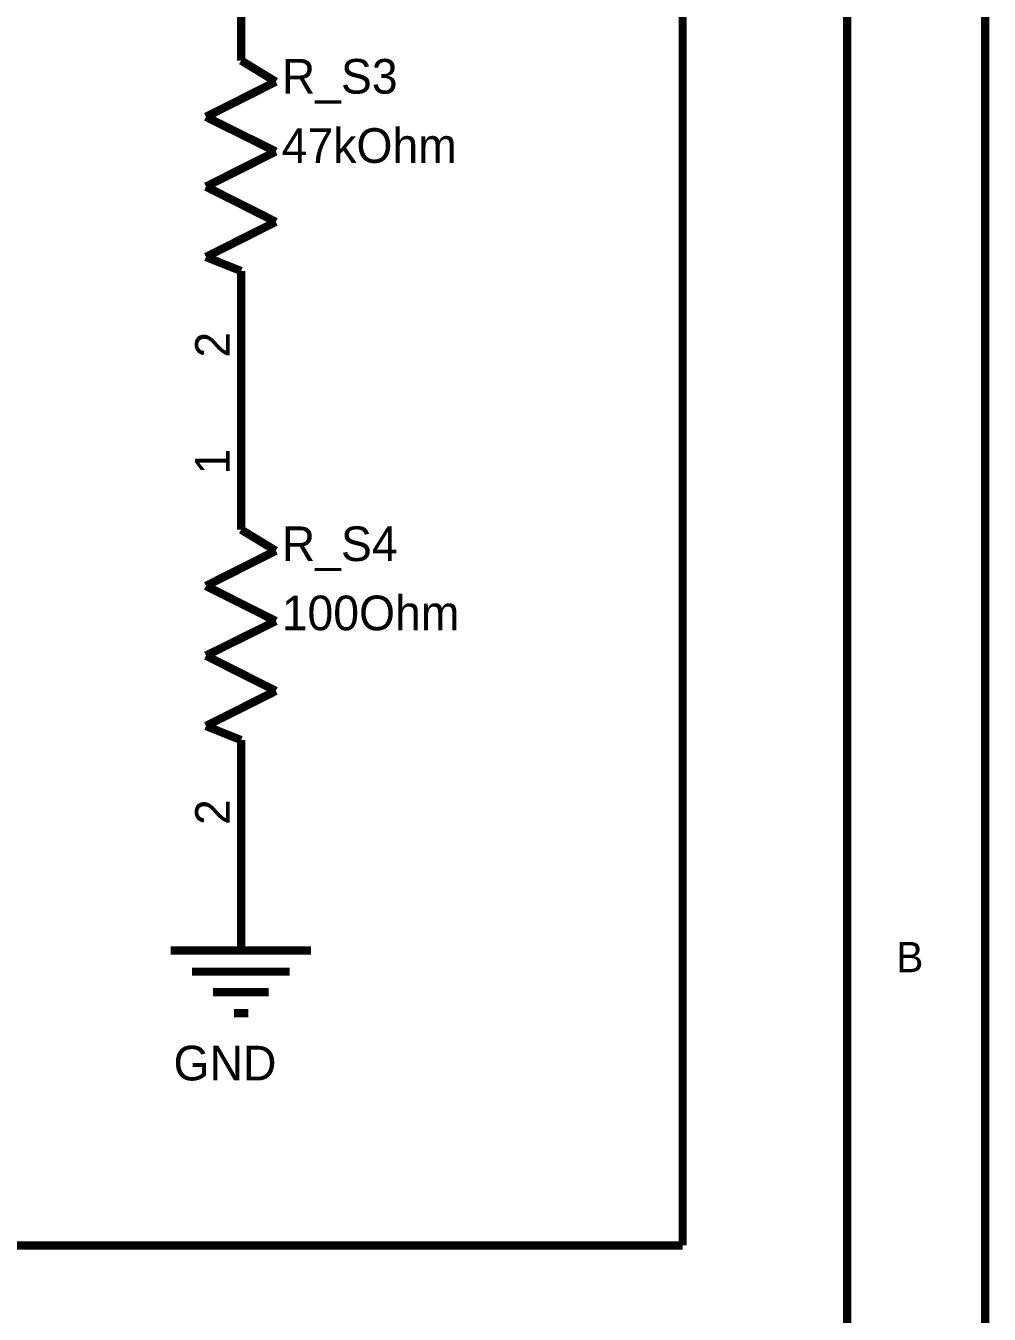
# Model space of a CAD drawing. Header units: inches. Extents: x 0 to 16.9, y 0 to 11.7.
# Drawn here: x 15.164 to 16.538, y 6.791 to 8.629 of the extents above; entities that cross this region are included whole.
import ezdxf

# ---------------------------------------------------------------- set-up
doc = ezdxf.new("R2010")
doc.units = ezdxf.units.IN
doc.header["$MEASUREMENT"] = 0
doc.layers.add('Sheet', color=255, linetype='Continuous')

msp = doc.modelspace()

# ---------------------------------------------------------------- linework, layer by layer
at = {"layer": 'Sheet'}
for points in [[(0.0023, 11.6929, 0.0039, 0.0039, 0), (0.0023, 0, 0.0039, 0.0039, 0), (16.5339, 0, 0.0039, 0.0039, 0), (16.5339, 11.6929, 0.0039, 0.0039, 0), (0.0023, 11.6929, 0.0039, 0.0039, 0), (0.0023, 11.6929, 0.0039, 0.0039, 0)], [(0.2021, 11.4923, 0.0039, 0.0039, 0), (0.2021, 0.1999, 0.0039, 0.0039, 0), (16.3341, 0.1999, 0.0039, 0.0039, 0), (16.3341, 11.4923, 0.0039, 0.0039, 0), (0.2021, 11.4923, 0.0039, 0.0039, 0), (0.2021, 11.4923, 0.0039, 0.0039, 0)]]:
    msp.add_lwpolyline(points, format="xyseb", close=True, dxfattribs=at)
for points in [[(16.5323, 11.6929, 0.0118, 0.0118, 0), (16.5323, 0.0015, 0.0118, 0.0118, 0)], [(16.3356, 11.4946, 0.0118, 0.0118, 0), (16.3356, 0.1976, 0.0118, 0.0118, 0)], [(16.1011, 10.8656, 0.0118, 0.0118, 0), (16.1011, 6.889, 0.0118, 0.0118, 0)], [(15.4715, 8.5791, 0.0118, 0.0118, 0), (15.4715, 8.7789, 0.0118, 0.0118, 0)], [(15.4715, 8.5791, 0.0118, 0.0118, 0), (15.4715, 8.6092, 0.0118, 0.0118, 0)], [(15.4715, 8.5791, 0.0118, 0.0118, 0), (15.5209, 8.549, 0.0118, 0.0118, 0)], [(15.5209, 8.549, 0.0118, 0.0118, 0), (15.4213, 8.4988, 0.0118, 0.0118, 0)], [(15.4213, 8.4988, 0.0118, 0.0118, 0), (15.5209, 8.4494, 0.0118, 0.0118, 0)], [(15.5209, 8.4494, 0.0118, 0.0118, 0), (15.4213, 8.3993, 0.0118, 0.0118, 0)], [(15.4213, 8.3993, 0.0118, 0.0118, 0), (15.5209, 8.3491, 0.0118, 0.0118, 0)], [(15.5209, 8.3491, 0.0118, 0.0118, 0), (15.4213, 8.2989, 0.0118, 0.0118, 0)], [(15.4213, 8.2989, 0.0118, 0.0118, 0), (15.4715, 8.2789, 0.0118, 0.0118, 0)], [(15.4715, 8.2789, 0.0118, 0.0118, 0), (15.4715, 8.079, 0.0118, 0.0118, 0)], [(15.4715, 8.2789, 0.0118, 0.0118, 0), (15.4715, 8.2496, 0.0118, 0.0118, 0)], [(15.4715, 7.91, 0.0118, 0.0118, 0), (15.4715, 8.1099, 0.0118, 0.0118, 0)], [(15.4715, 8.1099, 0.0118, 0.0118, 0), (15.4715, 8.079, 0.0118, 0.0118, 0)], [(15.4715, 7.91, 0.0118, 0.0118, 0), (15.4715, 7.9401, 0.0118, 0.0118, 0)], [(15.4715, 7.91, 0.0118, 0.0118, 0), (15.5209, 7.8799, 0.0118, 0.0118, 0)], [(15.5209, 7.8799, 0.0118, 0.0118, 0), (15.4213, 7.8297, 0.0118, 0.0118, 0)], [(15.4213, 7.8297, 0.0118, 0.0118, 0), (15.5209, 7.7796, 0.0118, 0.0118, 0)], [(15.5209, 7.7796, 0.0118, 0.0118, 0), (15.4213, 7.7302, 0.0118, 0.0118, 0)], [(15.4213, 7.7302, 0.0118, 0.0118, 0), (15.5209, 7.68, 0.0118, 0.0118, 0)], [(15.5209, 7.68, 0.0118, 0.0118, 0), (15.4213, 7.6299, 0.0118, 0.0118, 0)], [(15.4213, 7.6299, 0.0118, 0.0118, 0), (15.4715, 7.6098, 0.0118, 0.0118, 0)], [(15.4715, 7.6098, 0.0118, 0.0118, 0), (15.4715, 7.4099, 0.0118, 0.0118, 0)], [(15.4715, 7.6098, 0.0118, 0.0118, 0), (15.4715, 7.5797, 0.0118, 0.0118, 0)], [(15.4715, 7.4099, 0.0118, 0.0118, 0), (15.4715, 7.3096, 0.0118, 0.0118, 0)], [(15.3712, 7.3096, 0.0118, 0.0118, 0), (15.571, 7.3096, 0.0118, 0.0118, 0)], [(15.4013, 7.2795, 0.0118, 0.0118, 0), (15.5409, 7.2795, 0.0118, 0.0118, 0)], [(15.4314, 7.2502, 0.0118, 0.0118, 0), (15.5108, 7.2502, 0.0118, 0.0118, 0)], [(15.4615, 7.2201, 0.0118, 0.0118, 0), (15.4815, 7.2201, 0.0118, 0.0118, 0)], [(16.1011, 6.889, 0.0118, 0.0118, 0), (8.2677, 6.889, 0.0118, 0.0118, 0)]]:
    msp.add_lwpolyline(points, format="xyseb", dxfattribs=at)

# ---------------------------------------------------------------- texts
for s, height, p in [('R_S3', 0.04939, (15.5294, 8.532)), ('47kOhm', 0.04939, (15.5294, 8.4332)), ('R_S4', 0.04939, (15.5294, 7.8652)), ('100Ohm', 0.04939, (15.5294, 7.7665)), ('B', 0.0432, (16.4058, 7.2787)), ('GND', 0.04939, (15.3751, 7.1244))]:
    msp.add_text(s, height=height, dxfattribs=at).set_placement(p)
for s, p in [('2', (15.4553, 8.1554)), ('1', (15.4553, 7.9887)), ('2', (15.4553, 7.4887))]:
    msp.add_text(s, height=0.0494, rotation=90, dxfattribs=at).set_placement(p)

doc.saveas('drawing.dxf')
